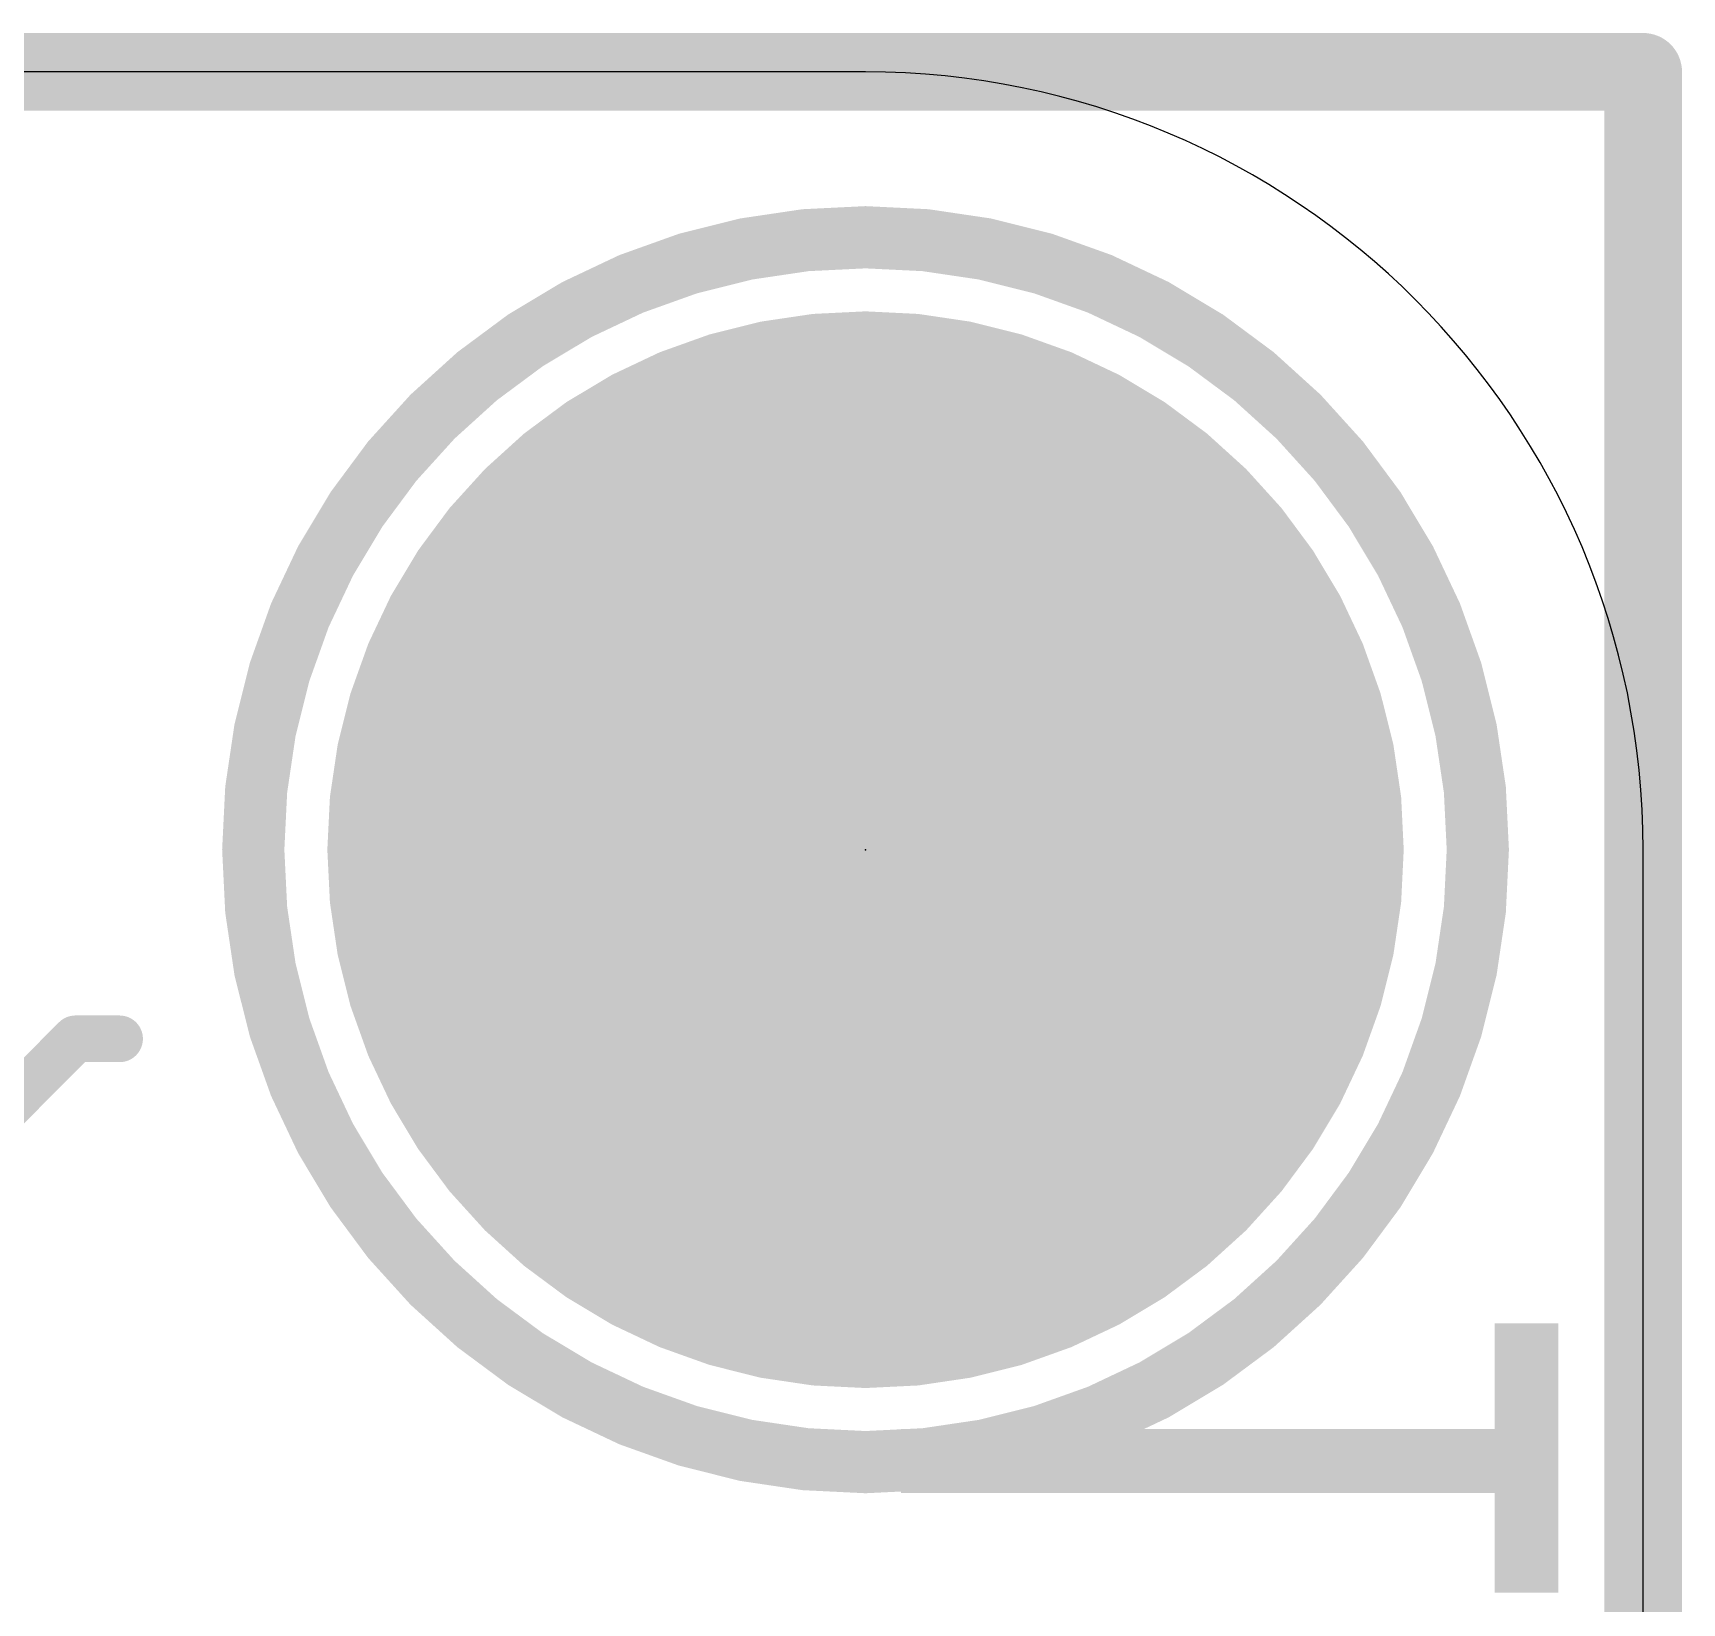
# Model space of a CAD drawing. Extents: x -2.3 to 25.5, y -0.1 to 17.9.
# Drawn here: x 20.14 to 25.53, y 12.78 to 17.91 of the extents above; entities that cross this region are included whole.
import ezdxf

# ---------------------------------------------------------------- set-up
doc = ezdxf.new("R2010")
doc.units = 0
for name, color, linetype in [('1', 12, 'CONTINUOUS'), ('16', 5, 'CONTINUOUS'), ('17', 110, 'CONTINUOUS'), ('20', 53, 'CONTINUOUS'), ('21', 40, 'CONTINUOUS'), ('22', 6, 'CONTINUOUS'), ('23', 40, 'CONTINUOUS')]:
    doc.layers.add(name, color=color, linetype=linetype)

# ---------------------------------------------------------------- blocks, each defined once
blk = doc.blocks.new('ROUNDP')
at = {"const_width": 0.5}
blk.add_lwpolyline([(0, -0.25, 1), (0, 0.25, 1), (0, -0.25)], format="xyb", dxfattribs=at)
blk = doc.blocks.new('RECT')
blk.add_solid([(-0.5, -0.5), (0.5, -0.5), (-0.5, 0.5), (0.5, 0.5)])

msp = doc.modelspace()

# ---------------------------------------------------------------- linework, layer by layer
at = {"layer": '1', "const_width": 0.254}
for points in [[(0, 17.78), (25.4, 17.78)], [(25.4, 17.78), (25.4, 0)]]:
    msp.add_lwpolyline(points, dxfattribs=at)
at = {"layer": '1', "const_width": 0.127}
for points in [[(25.4635, 17.78, 1), (25.3365, 17.78)], [(25.4, 17.7165, 1), (25.4, 17.8435)]]:
    msp.add_lwpolyline(points, format="xyb", dxfattribs=at)
at = {"layer": '16', "const_width": 0.254}
for points in [[(0, 17.78), (25.4, 17.78)], [(25.4, 17.78), (25.4, 0)]]:
    msp.add_lwpolyline(points, dxfattribs=at)
at = {"layer": '16', "const_width": 0.127}
for points in [[(25.4635, 17.78, 1), (25.3365, 17.78)], [(25.4, 17.7165, 1), (25.4, 17.8435)]]:
    msp.add_lwpolyline(points, format="xyb", dxfattribs=at)
at = {"layer": '20'}
for p, q in [((22.86, 17.78), (2.54, 17.78)), ((25.4, 2.54), (25.4, 15.24))]:
    msp.add_line(p, q, dxfattribs=at)
msp.add_arc((22.86, 15.24), 2.54, 0, 90, dxfattribs=at)
at = {"layer": '21'}
for points, const_width in [([(22.86, 13.24, 1), (22.86, 17.24, 1), (22.86, 13.24)], 0.2032), ([(20.2794, 14.6605, 1), (20.2794, 14.5843)], 0.0762), ([(20.3063, 14.5955, 1), (20.2524, 14.6494)], 0.0762), ([(20.4234, 14.5843, 1), (20.4234, 14.6605)], 0.0762)]:
    msp.add_lwpolyline(points, format="xyb", dxfattribs=dict(at, const_width=const_width))
at = {"layer": '21', "const_width": 0.1524}
for points in [[(19.9913, 14.3343), (20.2794, 14.6224)], [(20.2794, 14.6224), (20.4234, 14.6224)]]:
    msp.add_lwpolyline(points, dxfattribs=at)
at = {"layer": '23'}
msp.add_point((22.86, 15.24), dxfattribs=at)

# ---------------------------------------------------------------- block references
at = {"layer": '17', "xscale": 3.516, "yscale": 3.516}
msp.add_blockref('ROUNDP', (22.86, 15.24), dxfattribs=at)
msp.add_blockref('ROUNDP', (22.86, 15.24), dxfattribs=at)
at = {"layer": '22', "rotation": 90}
for p, xscale, yscale in [((24.9267, 13.2537), 0.8788, 0.0231), ((24.9498, 13.2537), 0.8788, 0.0231), ((24.9729, 13.2537), 0.8788, 0.0231), ((24.996, 13.2537), 0.8788, 0.0231), ((25.019, 13.2537), 0.8788, 0.0229), ((25.042, 13.2537), 0.8788, 0.0231), ((25.0651, 13.2537), 0.8788, 0.0231), ((25.0882, 13.2537), 0.8788, 0.0231), ((25.1113, 13.2537), 0.8788, 0.0231), ((22.987, 13.2436), 0.2083, 0.0229), ((23.01, 13.2436), 0.2083, 0.0231), ((23.0331, 13.2436), 0.2083, 0.0231), ((23.0562, 13.2436), 0.2083, 0.0231), ((23.0793, 13.2436), 0.2083, 0.0231), ((23.1024, 13.2436), 0.2083, 0.0231), ((23.1256, 13.2436), 0.2083, 0.0231), ((23.1487, 13.2436), 0.2083, 0.0231), ((23.1718, 13.2436), 0.2083, 0.0231), ((23.1949, 13.2436), 0.2083, 0.0231), ((23.218, 13.2436), 0.2083, 0.0231), ((23.241, 13.2436), 0.2083, 0.0229), ((23.264, 13.2436), 0.2083, 0.0231), ((23.2871, 13.2436), 0.2083, 0.0231), ((23.3102, 13.2436), 0.2083, 0.0231), ((23.3333, 13.2436), 0.2083, 0.0231), ((23.3564, 13.2436), 0.2083, 0.0231), ((23.3796, 13.2436), 0.2083, 0.0231), ((23.4027, 13.2436), 0.2083, 0.0231), ((23.4258, 13.2436), 0.2083, 0.0231), ((23.4489, 13.2436), 0.2083, 0.0231), ((23.472, 13.2436), 0.2083, 0.0231), ((23.495, 13.2436), 0.2083, 0.0229), ((23.518, 13.2436), 0.2083, 0.0231), ((23.5411, 13.2436), 0.2083, 0.0231), ((23.5642, 13.2436), 0.2083, 0.0231), ((23.5873, 13.2436), 0.2083, 0.0231), ((23.6104, 13.2436), 0.2083, 0.0231), ((23.6336, 13.2436), 0.2083, 0.0231), ((23.6567, 13.2436), 0.2083, 0.0231), ((23.6798, 13.2436), 0.2083, 0.0231), ((23.7029, 13.2436), 0.2083, 0.0231), ((23.726, 13.2436), 0.2083, 0.0231), ((23.749, 13.2436), 0.2083, 0.0229), ((23.772, 13.2436), 0.2083, 0.0231), ((23.7951, 13.2436), 0.2083, 0.0231), ((23.8182, 13.2436), 0.2083, 0.0231), ((23.8413, 13.2436), 0.2083, 0.0231), ((23.8644, 13.2436), 0.2083, 0.0231), ((23.8876, 13.2436), 0.2083, 0.0231), ((23.9107, 13.2436), 0.2083, 0.0231), ((23.9338, 13.2436), 0.2083, 0.0231), ((23.9569, 13.2436), 0.2083, 0.0231), ((23.98, 13.2436), 0.2083, 0.0231), ((24.003, 13.2436), 0.2083, 0.0229), ((24.026, 13.2436), 0.2083, 0.0231), ((24.0491, 13.2436), 0.2083, 0.0231), ((24.0722, 13.2436), 0.2083, 0.0231), ((24.0953, 13.2436), 0.2083, 0.0231), ((24.1184, 13.2436), 0.2083, 0.0231), ((24.1416, 13.2436), 0.2083, 0.0231), ((24.1647, 13.2436), 0.2083, 0.0231), ((24.1878, 13.2436), 0.2083, 0.0231), ((24.2109, 13.2436), 0.2083, 0.0231), ((24.234, 13.2436), 0.2083, 0.0231), ((24.257, 13.2436), 0.2083, 0.0229), ((24.28, 13.2436), 0.2083, 0.0231), ((24.3031, 13.2436), 0.2083, 0.0231), ((24.3262, 13.2436), 0.2083, 0.0231), ((24.3493, 13.2436), 0.2083, 0.0231), ((24.3724, 13.2436), 0.2083, 0.0231), ((24.3956, 13.2436), 0.2083, 0.0231), ((24.4187, 13.2436), 0.2083, 0.0231), ((24.4418, 13.2436), 0.2083, 0.0231), ((24.4649, 13.2436), 0.2083, 0.0231), ((24.488, 13.2436), 0.2083, 0.0231), ((24.511, 13.2436), 0.2083, 0.0229), ((24.534, 13.2436), 0.2083, 0.0231), ((24.5571, 13.2436), 0.2083, 0.0231), ((24.5802, 13.2436), 0.2083, 0.0231), ((24.6033, 13.2436), 0.2083, 0.0231), ((24.6264, 13.2436), 0.2083, 0.0231), ((24.6496, 13.2436), 0.2083, 0.0231), ((24.6727, 13.2436), 0.2083, 0.0231), ((24.6958, 13.2436), 0.2083, 0.0231), ((24.7189, 13.2436), 0.2083, 0.0231), ((24.742, 13.2436), 0.2083, 0.0231), ((24.765, 13.2436), 0.2083, 0.0229), ((24.788, 13.2436), 0.2083, 0.0231), ((24.8111, 13.2436), 0.2083, 0.0231), ((24.8342, 13.2436), 0.2083, 0.0231), ((24.8573, 13.2436), 0.2083, 0.0231), ((24.8804, 13.2436), 0.2083, 0.0231), ((24.9036, 13.2436), 0.2083, 0.0231)]:
    msp.add_blockref('RECT', p, dxfattribs=dict(at, xscale=xscale, yscale=yscale))

doc.saveas('drawing.dxf')
